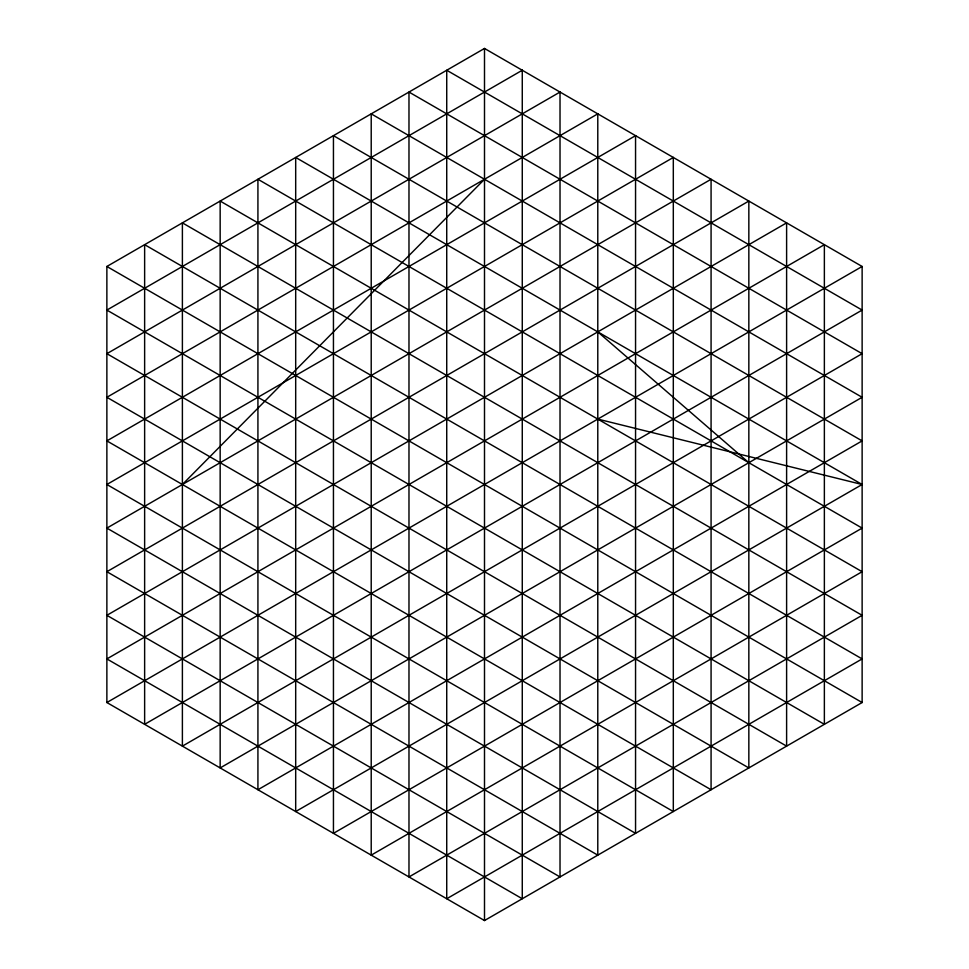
<?xml version="1.0" encoding="UTF-8"?>
<svg xmlns="http://www.w3.org/2000/svg" width="969" height="969" viewBox="0 0 969 969"><rect width="100%" height="100%" fill="white"/><g stroke="black" fill="none" stroke-linecap="round" stroke-linejoin="round"><path stroke-width="1.45" d="M182.39 484.5L484.5 179.265M106.869 266.475L484.5 48.45L862.131 266.475L862.131 702.525L484.5 920.55L106.869 702.525L106.869 266.475L862.131 702.525M106.869 702.525L862.131 266.475M862.131 484.5L295.69 811.537L295.69 157.463L862.131 484.5L597.788 419.092M597.788 331.882L748.843 462.697M484.5 48.45L484.5 920.55M522.267 70.252L106.869 310.08L824.365 724.327L824.365 244.672L106.869 658.92L522.267 898.747L522.267 70.252M560.021 92.055L106.869 353.685L786.61 746.13L786.61 222.87L106.869 615.315L560.021 876.945L560.021 92.055M597.788 113.857L106.869 397.29L748.843 767.933L748.843 201.067L106.869 571.71L597.788 855.142L597.788 113.857M635.555 135.66L106.869 440.895L711.076 789.735L711.076 179.265L106.869 528.105L635.555 833.34L635.555 135.66M673.31 157.463L106.869 484.5L673.31 811.537L673.31 157.463M862.131 310.08L144.635 724.327L144.635 244.672L862.131 658.92L446.733 898.747L446.733 70.252L862.131 310.08M862.131 353.685L182.39 746.13L182.39 222.87L862.131 615.315L408.979 876.945L408.979 92.055L862.131 353.685M862.131 397.29L220.157 767.933L220.157 201.067L862.131 571.71L371.212 855.142L371.212 113.857L862.131 397.29M862.131 440.895L257.924 789.735L257.924 179.265L862.131 528.105L333.445 833.34L333.445 135.66L862.131 440.895"/></g></svg>
